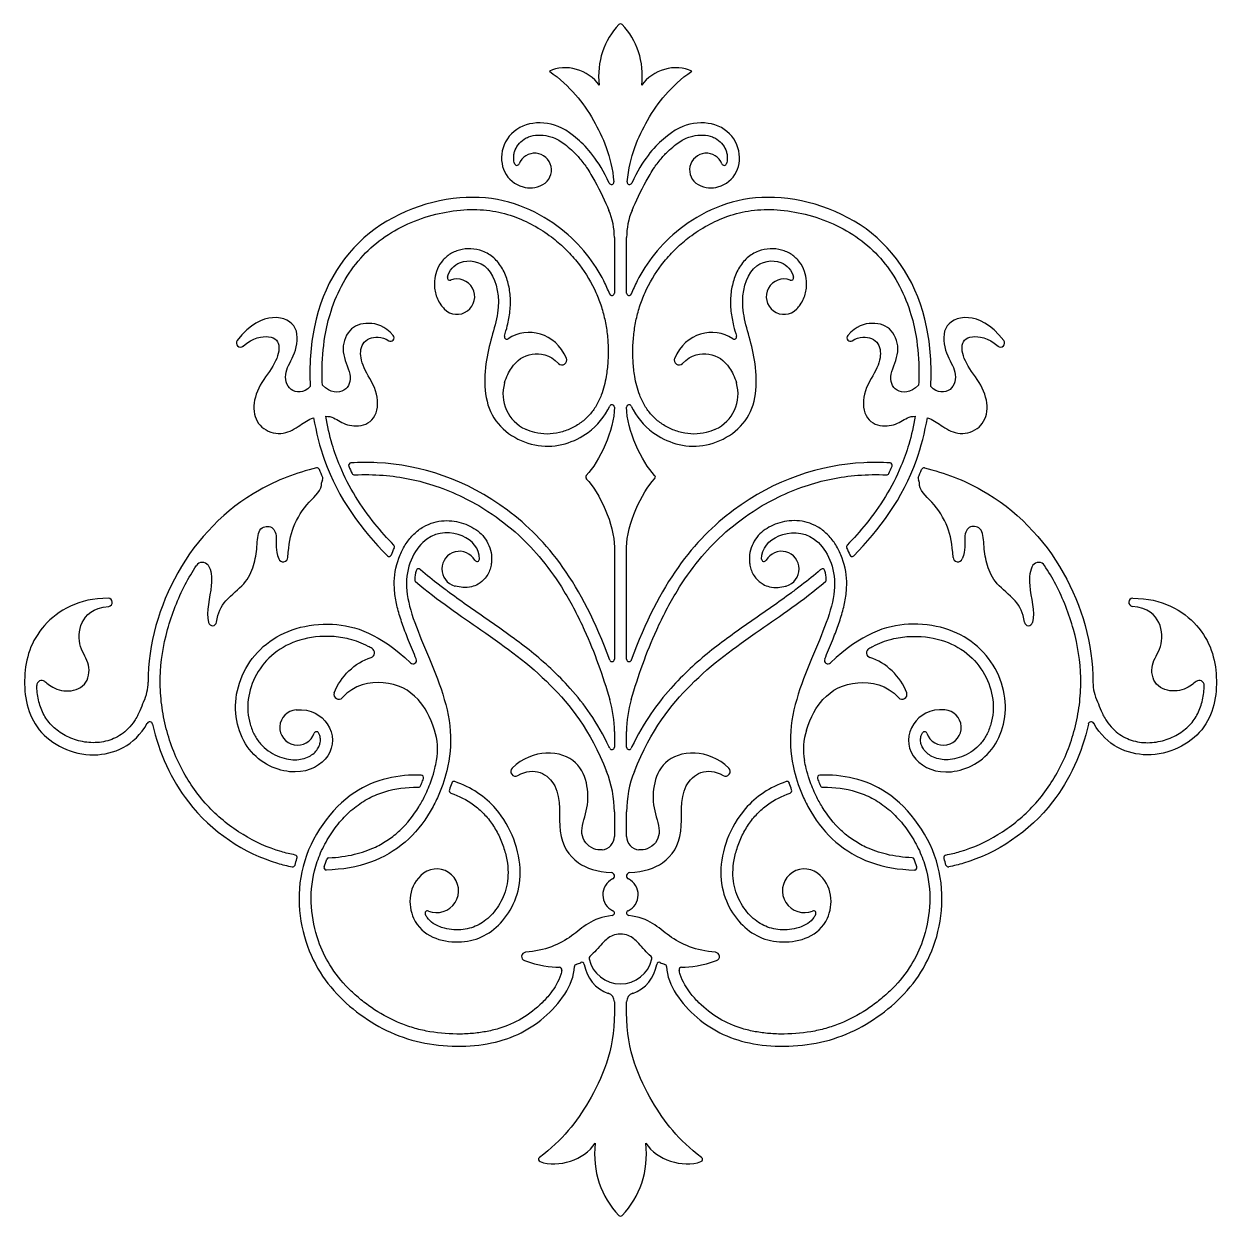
# Model space of a CAD drawing. Extents: x -103 to 101, y -110 to 99.
# Drawn here: x -5 to 14.36, y 56.62 to 75.95 of the extents above; entities that cross this region are included whole.
import ezdxf

# ---------------------------------------------------------------- set-up
doc = ezdxf.new("R2010")
doc.units = 0
doc.header["$MEASUREMENT"] = 0
doc.layers.add('LAYER_03', color=5, linetype='CONTINUOUS')

msp = doc.modelspace()

# ---------------------------------------------------------------- linework, layer by layer
at = {"layer": 'LAYER_03'}
for p, q in [((4.583, 72.486), (4.583, 71.585)), ((4.78, 71.585), (4.78, 72.486)), ((4.583, 67.462), (4.583, 65.647)), ((4.78, 65.647), (4.78, 67.462)), ((4.583, 64.475), (4.583, 64.22)), ((4.78, 64.22), (4.78, 64.475)), ((4.583, 63.171), (4.583, 62.775)), ((4.78, 62.775), (4.78, 63.171)), ((4.583, 60.089), (4.583, 59.913)), ((4.78, 59.913), (4.78, 60.089))]:
    msp.add_line(p, q, dxfattribs=at)
for centre, radius, start, end in [((4.681, 75.912), 0.0395, 43.1708, 136.8292), ((3.289, 73.581), 0.272, 299.6386, 158.1856), ((6.074, 73.581), 0.272, 21.8144, 240.3614), ((3, 73.696), 0.0395, 196.0868, 338.1856), ((6.363, 73.696), 0.0395, 201.8144, 343.9132), ((4.534, 73.386), 0.0395, 205.0979, 5.0994), ((4.829, 73.386), 0.0395, 174.9006, 334.9021), ((3.439, 72.486), 1.143, 0.0006, 22.6569), ((5.923, 72.486), 1.143, 157.3431, 179.9994), ((2.029, 71.527), 0.287, 223.9205, 110.9654), ((1.913, 71.832), 0.0395, 165.2514, 290.9654), ((7.333, 71.527), 0.287, 69.0346, 316.0795), ((7.45, 71.832), 0.0395, 249.0346, 14.7486), ((4.543, 71.585), 0.0395, 201.5507, 360), ((4.82, 71.585), 0.0395, 180, 338.4493), ((0.953, 70.86), 0.0564, 237.7601, 40.3761), ((2.839, 70.875), 0.0395, 164.6486, 304.3731), ((6.524, 70.875), 0.0395, 235.6269, 15.3514), ((8.41, 70.86), 0.0564, 139.6239, 302.2399), ((-1.485, 70.775), 0.0653, 142.7476, 310.4411), ((10.847, 70.775), 0.0653, 229.5589, 37.2524), ((3.732, 70.498), 0.0774, 224.4752, 23.198), ((5.631, 70.498), 0.0774, 156.802, 315.5248), ((3.404, 69.949), 0.629, 163.3141, 245.6852), ((5.959, 69.949), 0.629, 294.3148, 16.6859), ((4.543, 69.735), 0.0395, 359.5951, 154.2445), ((4.82, 69.735), 0.0395, 25.7555, 180.4049), ((-0.239, 68.71), 0.0395, 21.4612, 102.9208), ((0.311, 68.791), 0.0395, 93.8377, 203.5857), ((9.051, 68.791), 0.0395, 336.4143, 86.1623), ((9.602, 68.71), 0.0395, 77.0792, 158.5388), ((-0.104, 68.513), 0.0634, 141.5163, 183.0918), ((-0.184, 68.577), 0.0395, 321.5163, 23.6178), ((0.364, 68.676), 0.0395, 205.776, 273.0731), ((4.156, 68.601), 0.0395, 135.8185, 224.1815), ((5.207, 68.601), 0.0395, 315.8185, 44.1815), ((8.998, 68.676), 0.0395, 266.9269, 334.224), ((9.547, 68.577), 0.0395, 156.3822, 218.4837), ((9.466, 68.513), 0.0634, 356.9082, 38.4837), ((0.977, 67.47), 0.0395, 334.0408, 44.3463), ((2.07, 67.111), 0.287, 29.4952, 254.3667), ((7.293, 67.111), 0.287, 285.6333, 150.5048), ((8.386, 67.47), 0.0395, 135.6537, 205.9592), ((-2.102, 67.105), 0.113, 35.1198, 146.5176), ((-0.791, 67.304), 0.0776, 201.3937, 356.2074), ((0.927, 67.352), 0.0395, 224.8352, 339.5718), ((2.354, 67.272), 0.0395, 209.4952, 359.14), ((7.009, 67.272), 0.0395, 180.86, 330.5048), ((8.436, 67.352), 0.0395, 200.4282, 315.1648), ((10.153, 67.304), 0.0776, 183.7926, 338.6063), ((11.465, 67.105), 0.113, 33.4824, 144.8802), ((1.405, 67.073), 0.0395, 49.6197, 166.1971), ((7.958, 67.073), 0.0395, 13.8029, 130.3803), ((1.383, 66.936), 0.0395, 175.5894, 230.1393), ((7.98, 66.936), 0.0395, 309.8607, 4.4106), ((-3.628, 66.57), 0.0657, 276.5989, 89.2729), ((12.991, 66.57), 0.0657, 90.7271, 263.4011), ((-1.937, 66.257), 0.0657, 193.9378, 353.1567), ((11.3, 66.257), 0.0657, 186.8433, 346.0622), ((0.611, 65.751), 0.0797, 287.389, 60.1282), ((8.752, 65.751), 0.0797, 119.8718, 252.611), ((1.315, 65.629), 0.0577, 226.3295, 22.7793), ((4.543, 65.647), 0.0395, 199.9053, 0), ((4.82, 65.647), 0.0395, 180, 340.0947), ((8.047, 65.629), 0.0577, 157.2207, 313.6705), ((-4.707, 65.225), 0.0796, 52.8949, 181.8271), ((-3.717, 65.275), 0.735, 334.4501, 360), ((13.08, 65.275), 0.735, 180, 205.5499), ((14.07, 65.225), 0.0796, 358.1729, 127.1051), ((0.112, 65.076), 0.0783, 159.7379, 319.0808), ((9.25, 65.076), 0.0783, 220.9192, 20.2621), ((2.754, 64.475), 1.829, 360, 16.4716), ((6.609, 64.475), 1.829, 163.5284, 180), ((-0.558, 64.541), 0.287, 94.7543, 340.6983), ((9.921, 64.541), 0.287, 199.3017, 85.2457), ((-2.955, 64.584), 0.0478, 12.3717, 150.5002), ((-0.25, 64.433), 0.0395, 27.7785, 160.6983), ((0.678, 64.188), 1.035, 349.8136, 17.4758), ((8.685, 64.188), 1.035, 162.5242, 190.1864), ((9.613, 64.433), 0.0395, 19.3017, 152.2215), ((12.317, 64.584), 0.0478, 29.4998, 167.6283), ((4.543, 64.22), 0.0395, 205.5056, 360), ((4.82, 64.22), 0.0395, 180, 334.4944), ((2.977, 63.827), 0.0758, 134.3794, 300.4248), ((6.385, 63.827), 0.0758, 239.5752, 45.6206), ((1.447, 63.726), 0.04, 340.5448, 87.3582), ((2.811, 63.171), 1.771, 0.0032, 21.804), ((6.551, 63.171), 1.771, 158.196, 179.9968), ((7.915, 63.726), 0.04, 92.6418, 199.4552), ((1.402, 63.61), 0.04, 268.5672, 337.0514), ((1.943, 63.514), 0.04, 159.7028, 250.8444), ((1.981, 63.626), 0.04, 70.8795, 162.344), ((7.382, 63.626), 0.04, 17.656, 109.1205), ((7.42, 63.514), 0.04, 289.1556, 20.2972), ((7.96, 63.61), 0.04, 202.9486, 271.4328), ((4.362, 62.775), 0.22, 275.3692, 0), ((5, 62.775), 0.22, 180, 264.6308), ((-0.604, 62.433), 0.0395, 342.4391, 78.9859), ((-0.047, 62.389), 0.0395, 92.0563, 158.1622), ((9.409, 62.389), 0.0395, 21.8378, 87.9437), ((9.966, 62.433), 0.0395, 101.0141, 197.5609), ((-0.637, 62.319), 0.0395, 258.6984, 345.6138), ((-0.09, 62.269), 0.0395, 162.4293, 270.9867), ((1.699, 61.892), 0.355, 247.7432, 126.9464), ((4.528, 62.132), 0.0544, 296.6658, 86.2186), ((4.834, 62.132), 0.0544, 93.7814, 243.3342), ((7.664, 61.892), 0.355, 53.0536, 292.2568), ((9.452, 62.269), 0.0395, 269.0133, 17.5707), ((9.999, 62.319), 0.0395, 194.3862, 281.3016), ((4.681, 61.827), 0.287, 116.6663, 244.8432), ((4.681, 61.827), 0.287, 295.1568, 63.3337), ((1.55, 61.527), 0.0395, 67.7432, 207.0182), ((4.542, 61.531), 0.0403, 275.9412, 64.8432), ((4.82, 61.531), 0.0403, 115.1568, 264.0588), ((7.813, 61.527), 0.0395, 332.9818, 112.2568), ((3.146, 60.825), 0.0692, 94.6082, 250.5552), ((4.21, 60.795), 0.0395, 130.5555, 192.9521), ((4.681, 60.904), 0.523, 192.9521, 270), ((4.681, 60.904), 0.523, 270, 347.0479), ((5.153, 60.795), 0.0395, 347.0479, 49.4445), ((6.217, 60.825), 0.0692, 289.4448, 85.3918), ((3.691, 60.613), 0.0395, 349.9822, 91.1076), ((3.974, 60.661), 0.0395, 108.9458, 177.5684), ((4.054, 60.693), 0.0395, 8.7922, 115.565), ((4.681, 60.79), 0.595, 188.7922, 250.5782), ((4.681, 60.79), 0.595, 289.4218, 351.2078), ((5.309, 60.693), 0.0395, 64.435, 171.2078), ((5.388, 60.661), 0.0395, 2.4316, 71.0542), ((5.671, 60.613), 0.0395, 88.8924, 190.0178), ((4.434, 60.089), 0.149, 0, 70.5782), ((4.929, 60.089), 0.149, 109.4218, 180), ((3.39, 57.537), 0.0395, 127.3283, 250.3795), ((5.973, 57.537), 0.0395, 289.6205, 52.6717), ((4.681, 56.655), 0.0395, 223.4907, 316.5093)]:
    msp.add_arc(centre, radius, start, end, dxfattribs=at)
for points in [[(4.653, 75.939), (4.418, 75.688), (4.291, 75.341), (4.336, 74.958)], [(5.026, 74.958), (5.072, 75.341), (4.945, 75.688), (4.71, 75.939)], [(4.336, 74.958), (4.17, 75.203), (3.783, 75.316), (3.527, 75.186)], [(5.836, 75.186), (5.58, 75.316), (5.193, 75.203), (5.026, 74.958)], [(3.803, 70.528), (3.625, 70.943), (3.171, 71.055), (2.861, 70.843)], [(6.501, 70.843), (6.191, 71.055), (5.737, 70.943), (5.56, 70.528)], [(4.583, 69.735), (4.58, 69.367), (4.339, 68.846), (4.127, 68.629)], [(5.235, 68.629), (5.024, 68.846), (4.783, 69.367), (4.78, 69.735)], [(-0.148, 68.593), (-0.167, 68.636), (-0.185, 68.68), (-0.203, 68.725)], [(0.275, 68.776), (0.292, 68.736), (0.31, 68.697), (0.329, 68.659)], [(9.034, 68.659), (9.052, 68.697), (9.07, 68.736), (9.087, 68.776)], [(9.511, 68.593), (9.53, 68.636), (9.548, 68.68), (9.565, 68.725)], [(4.127, 68.574), (4.34, 68.355), (4.583, 67.83), (4.583, 67.462)], [(4.78, 67.462), (4.78, 67.83), (5.023, 68.355), (5.235, 68.574)], [(0.964, 67.339), (0.978, 67.377), (0.994, 67.416), (1.013, 67.453)], [(8.35, 67.453), (8.368, 67.416), (8.385, 67.377), (8.399, 67.339)], [(1.366, 67.082), (1.355, 67.035), (1.347, 66.988), (1.343, 66.939)], [(8.019, 66.939), (8.016, 66.988), (8.008, 67.035), (7.996, 67.082)], [(1.749, 66.845), (1.747, 66.847), (1.745, 66.848), (1.743, 66.85)], [(1.908, 66.726), (1.906, 66.727), (1.904, 66.728), (1.902, 66.73)], [(0.039, 65.104), (0.137, 65.368), (0.374, 65.593), (0.635, 65.675)], [(9.324, 65.104), (9.226, 65.368), (8.989, 65.593), (8.728, 65.675)], [(1.67, 63.877), (1.68, 63.919), (1.689, 63.962), (1.697, 64.005)], [(7.693, 63.877), (7.682, 63.919), (7.673, 63.962), (7.666, 64.005)], [(1.864, 63.839), (1.828, 63.687), (1.776, 63.54), (1.712, 63.401)], [(7.498, 63.839), (7.535, 63.687), (7.587, 63.54), (7.651, 63.401)], [(1.943, 63.638), (1.931, 63.601), (1.919, 63.564), (1.905, 63.528)], [(7.457, 63.528), (7.444, 63.564), (7.431, 63.601), (7.42, 63.638)], [(-0.127, 62.281), (-0.114, 62.322), (-0.099, 62.363), (-0.083, 62.404)], [(9.49, 62.281), (9.477, 62.322), (9.462, 62.363), (9.446, 62.404)], [(3.123, 60.76), (3.354, 60.678), (3.541, 60.65), (3.691, 60.653)], [(3.961, 60.698), (3.989, 60.707), (4.014, 60.718), (4.037, 60.729)], [(5.326, 60.729), (5.349, 60.718), (5.374, 60.707), (5.401, 60.698)], [(5.672, 60.653), (5.822, 60.65), (6.008, 60.678), (6.24, 60.76)], [(3.376, 57.5), (3.677, 57.392), (4.088, 57.527), (4.272, 57.797)], [(4.272, 57.797), (4.218, 57.34), (4.371, 56.926), (4.653, 56.628)], [(4.71, 56.628), (4.992, 56.926), (5.145, 57.34), (5.091, 57.797)], [(5.091, 57.797), (5.275, 57.527), (5.685, 57.392), (5.986, 57.5)]]:
    msp.add_open_spline(points, degree=3, dxfattribs=at)
for points, knots in [([(3.527, 75.186), (3.879, 74.926), (4.229, 74.489), (4.536, 73.807), (4.573, 73.39)], [-1245.279541, -1245.279541, -1245.279541, -1245.279541, -1244.447461, -1243.733524, -1243.733524, -1243.733524, -1243.733524]), ([(4.79, 73.39), (4.827, 73.807), (5.134, 74.489), (5.484, 74.926), (5.836, 75.186)], [-1249.92608, -1249.92608, -1249.92608, -1249.92608, -1249.212142, -1248.380063, -1248.380063, -1248.380063, -1248.380063]), ([(4.498, 73.37), (4.322, 73.745), (3.934, 74.18), (3.502, 74.382), (3.013, 74.318), (2.721, 73.953), (2.76, 73.518), (3.032, 73.288), (3.305, 73.278), (3.423, 73.345)], [-1243.649747, -1243.649747, -1243.649747, -1243.649747, -1243.252163, -1242.790563, -1242.328963, -1241.867363, -1241.405763, -1240.944163, -1240.630306, -1240.630306, -1240.630306, -1240.630306]), ([(5.94, 73.345), (6.057, 73.278), (6.331, 73.288), (6.603, 73.518), (6.642, 73.953), (6.35, 74.318), (5.86, 74.382), (5.428, 74.18), (5.04, 73.745), (4.865, 73.37)], [-1253.029298, -1253.029298, -1253.029298, -1253.029298, -1252.715441, -1252.253841, -1251.792241, -1251.330641, -1250.869041, -1250.407441, -1250.009856, -1250.009856, -1250.009856, -1250.009856]), ([(2.962, 73.685), (2.961, 73.69), (2.949, 73.733), (2.945, 73.798), (2.965, 73.899), (3.017, 73.995), (3.1, 74.076), (3.212, 74.131), (3.347, 74.155), (3.484, 74.142), (3.596, 74.107), (3.686, 74.062), (3.785, 73.995), (3.895, 73.902), (4.017, 73.778), (4.146, 73.608), (4.322, 73.306), (4.432, 73.076), (4.494, 72.927)], [-1239.769058, -1239.769058, -1239.769058, -1239.769058, -1239.758896, -1239.667339, -1239.620752, -1239.526127, -1239.423175, -1239.360427, -1239.242705, -1239.115171, -1239.049785, -1238.975961, -1238.886703, -1238.777089, -1238.647569, -1238.490295, -1238.2935, -1237.851707, -1237.851707, -1237.851707, -1237.851707]), ([(4.868, 72.927), (4.931, 73.076), (5.04, 73.306), (5.217, 73.608), (5.345, 73.778), (5.467, 73.902), (5.578, 73.995), (5.677, 74.062), (5.767, 74.107), (5.879, 74.142), (6.016, 74.155), (6.15, 74.131), (6.263, 74.076), (6.346, 73.995), (6.397, 73.899), (6.417, 73.798), (6.413, 73.733), (6.402, 73.69), (6.401, 73.685)], [-1255.807896, -1255.807896, -1255.807896, -1255.807896, -1255.366104, -1255.169308, -1255.012035, -1254.882514, -1254.772901, -1254.683643, -1254.609818, -1254.544432, -1254.416899, -1254.299176, -1254.236429, -1254.133477, -1254.038851, -1253.992264, -1253.900707, -1253.890545, -1253.890545, -1253.890545, -1253.890545]), ([(4.506, 71.57), (4.478, 71.641), (4.315, 72.005), (3.825, 72.662), (2.491, 73.335), (0.548, 72.811), (-0.298, 71.472), (-0.369, 70.405), (-0.352, 70.072)], [-1236.740365, -1236.740365, -1236.740365, -1236.740365, -1236.506678, -1235.54228, -1234.577882, -1233.613484, -1232.649086, -1232.217257, -1232.217257, -1232.217257, -1232.217257]), ([(9.715, 70.072), (9.732, 70.405), (9.661, 71.472), (8.815, 72.811), (6.871, 73.335), (5.538, 72.662), (5.048, 72.005), (4.884, 71.641), (4.856, 71.57)], [-1261.442346, -1261.442346, -1261.442346, -1261.442346, -1261.010517, -1260.046119, -1259.081721, -1258.117323, -1257.152925, -1256.919239, -1256.919239, -1256.919239, -1256.919239]), ([(-0.155, 70.09), (-0.159, 70.161), (-0.165, 70.425), (-0.134, 70.831), (-0.019, 71.321), (0.168, 71.757), (0.451, 72.158), (0.808, 72.482), (1.226, 72.719), (1.676, 72.875), (2.127, 72.948), (2.553, 72.938), (2.935, 72.845), (3.27, 72.695), (3.548, 72.513), (3.782, 72.314), (4.033, 72.042), (4.224, 71.738), (4.355, 71.424), (4.423, 71.192), (4.465, 70.955), (4.484, 70.713), (4.48, 70.471), (4.451, 70.208), (4.391, 69.966), (4.293, 69.757), (4.183, 69.605), (4.044, 69.48), (3.879, 69.382), (3.691, 69.316), (3.49, 69.291), (3.304, 69.315), (3.191, 69.354), (3.145, 69.375)], [-1219.803212, -1219.803212, -1219.803212, -1219.803212, -1219.640121, -1219.201323, -1218.880311, -1218.494554, -1218.127071, -1217.767912, -1217.403131, -1217.037677, -1216.686294, -1216.365746, -1216.071745, -1215.794165, -1215.532614, -1215.317871, -1215.095604, -1214.690953, -1214.503685, -1214.32216, -1214.140866, -1213.955608, -1213.769789, -1213.591112, -1213.351804, -1213.204815, -1213.066206, -1212.927682, -1212.781258, -1212.629475, -1212.476793, -1212.322136, -1212.205694, -1212.205694, -1212.205694, -1212.205694]), ([(6.218, 69.375), (6.171, 69.354), (6.059, 69.315), (5.873, 69.291), (5.672, 69.316), (5.484, 69.382), (5.318, 69.48), (5.18, 69.605), (5.07, 69.757), (4.971, 69.966), (4.911, 70.208), (4.882, 70.471), (4.879, 70.713), (4.898, 70.955), (4.94, 71.192), (5.007, 71.424), (5.139, 71.738), (5.329, 72.042), (5.581, 72.314), (5.815, 72.513), (6.093, 72.695), (6.427, 72.845), (6.81, 72.938), (7.236, 72.948), (7.687, 72.875), (8.137, 72.719), (8.555, 72.482), (8.912, 72.158), (9.195, 71.757), (9.381, 71.321), (9.497, 70.831), (9.527, 70.425), (9.522, 70.161), (9.518, 70.09)], [-1281.453909, -1281.453909, -1281.453909, -1281.453909, -1281.337468, -1281.182811, -1281.030129, -1280.878346, -1280.731922, -1280.593398, -1280.454788, -1280.307799, -1280.068492, -1279.889815, -1279.703996, -1279.518737, -1279.337444, -1279.155918, -1278.968651, -1278.564, -1278.341732, -1278.126989, -1277.865439, -1277.587858, -1277.293858, -1276.97331, -1276.621926, -1276.256472, -1275.891691, -1275.532532, -1275.16505, -1274.779293, -1274.458281, -1274.019482, -1273.856391, -1273.856391, -1273.856391, -1273.856391]), ([(2.801, 70.886), (2.816, 70.942), (2.853, 71.076), (2.896, 71.292), (2.901, 71.534), (2.861, 71.769), (2.79, 71.949), (2.705, 72.075), (2.605, 72.182), (2.453, 72.273), (2.256, 72.313), (2.097, 72.296), (1.981, 72.255), (1.877, 72.197), (1.77, 72.095), (1.691, 71.943), (1.663, 71.804), (1.66, 71.652), (1.692, 71.519), (1.759, 71.401), (1.802, 71.35), (1.823, 71.328)], [-1209.197024, -1209.197024, -1209.197024, -1209.197024, -1209.063544, -1208.881293, -1208.695, -1208.514865, -1208.341263, -1208.25579, -1208.170217, -1208.008534, -1207.859229, -1207.718223, -1207.648918, -1207.580621, -1207.446837, -1207.316662, -1207.19472, -1207.125949, -1206.972113, -1206.887376, -1206.819353, -1206.819353, -1206.819353, -1206.819353]), ([(7.54, 71.328), (7.561, 71.35), (7.604, 71.401), (7.671, 71.519), (7.702, 71.652), (7.7, 71.804), (7.672, 71.943), (7.593, 72.095), (7.485, 72.197), (7.381, 72.255), (7.265, 72.296), (7.107, 72.313), (6.91, 72.273), (6.758, 72.182), (6.657, 72.075), (6.573, 71.949), (6.502, 71.769), (6.461, 71.534), (6.466, 71.292), (6.51, 71.076), (6.546, 70.942), (6.562, 70.886)], [-1286.840251, -1286.840251, -1286.840251, -1286.840251, -1286.772227, -1286.687491, -1286.533655, -1286.464883, -1286.342942, -1286.212767, -1286.078983, -1286.010685, -1285.941381, -1285.800375, -1285.65107, -1285.489387, -1285.403813, -1285.31834, -1285.144739, -1284.964604, -1284.778311, -1284.59606, -1284.46258, -1284.46258, -1284.46258, -1284.46258]), ([(1.874, 71.842), (1.904, 71.953), (2.061, 72.145), (2.58, 72.095), (2.783, 71.356), (2.468, 70.609), (2.444, 69.524), (3.348, 68.972), (4.148, 69.234), (4.425, 69.581), (4.507, 69.752)], [-1205.814269, -1205.814269, -1205.814269, -1205.814269, -1205.013324, -1204.048926, -1203.084528, -1202.12013, -1201.155732, -1200.191334, -1199.226936, -1198.547293, -1198.547293, -1198.547293, -1198.547293]), ([(4.855, 69.752), (4.938, 69.581), (5.215, 69.234), (6.015, 68.972), (6.919, 69.524), (6.895, 70.609), (6.58, 71.356), (6.783, 72.095), (7.302, 72.145), (7.459, 71.953), (7.488, 71.842)], [-1295.112311, -1295.112311, -1295.112311, -1295.112311, -1294.432668, -1293.46827, -1292.503872, -1291.539474, -1290.575075, -1289.610677, -1288.646279, -1287.845335, -1287.845335, -1287.845335, -1287.845335]), ([(-0.352, 70.072), (-0.455, 69.956), (-0.717, 69.969), (-0.79, 70.315), (-0.586, 70.579), (-0.516, 71.053), (-0.899, 71.266), (-1.327, 71.091), (-1.537, 70.815)], [-1232.217257, -1232.217257, -1232.217257, -1232.217257, -1231.852869, -1231.488481, -1231.124093, -1230.759705, -1230.395317, -1230.070157, -1230.070157, -1230.070157, -1230.070157]), ([(0.996, 70.897), (0.86, 71.056), (0.557, 71.132), (0.259, 71.018), (0.126, 70.63), (0.339, 70.262), (0.248, 69.959), (-0.026, 69.958), (-0.155, 70.09)], [-1221.77493, -1221.77493, -1221.77493, -1221.77493, -1221.483251, -1221.147243, -1220.811235, -1220.475228, -1220.13922, -1219.803212, -1219.803212, -1219.803212, -1219.803212]), ([(9.518, 70.09), (9.388, 69.958), (9.114, 69.959), (9.023, 70.262), (9.237, 70.63), (9.103, 71.018), (8.805, 71.132), (8.503, 71.056), (8.367, 70.897)], [-1273.856391, -1273.856391, -1273.856391, -1273.856391, -1273.520384, -1273.184376, -1272.848368, -1272.51236, -1272.176353, -1271.884673, -1271.884673, -1271.884673, -1271.884673]), ([(10.899, 70.815), (10.689, 71.091), (10.261, 71.266), (9.879, 71.053), (9.948, 70.579), (10.152, 70.315), (10.08, 69.969), (9.818, 69.956), (9.715, 70.072)], [-1263.589446, -1263.589446, -1263.589446, -1263.589446, -1263.264286, -1262.899898, -1262.53551, -1262.171122, -1261.806734, -1261.442346, -1261.442346, -1261.442346, -1261.442346]), ([(-1.442, 70.725), (-1.28, 70.863), (-0.95, 70.919), (-0.817, 70.73), (-0.927, 70.408), (-1.224, 70.049), (-1.302, 69.65), (-1.137, 69.35), (-0.772, 69.272), (-0.507, 69.446), (-0.386, 69.534), (-0.297, 69.564)], [-1229.924877, -1229.924877, -1229.924877, -1229.924877, -1229.67904, -1229.387716, -1229.096392, -1228.805067, -1228.513743, -1228.222419, -1227.931095, -1227.639771, -1227.348447, -1227.348447, -1227.348447, -1227.348447]), ([(-0.1, 69.587), (0.001, 69.591), (0.116, 69.494), (0.382, 69.397), (0.724, 69.503), (0.778, 69.96), (0.509, 70.346), (0.434, 70.651), (0.551, 70.872), (0.804, 70.887), (0.923, 70.812)], [-1224.132199, -1224.132199, -1224.132199, -1224.132199, -1223.847103, -1223.562006, -1223.27691, -1222.991814, -1222.706717, -1222.421621, -1222.136525, -1221.896587, -1221.896587, -1221.896587, -1221.896587]), ([(8.44, 70.812), (8.559, 70.887), (8.812, 70.872), (8.929, 70.651), (8.854, 70.346), (8.585, 69.96), (8.638, 69.503), (8.981, 69.397), (9.247, 69.494), (9.362, 69.591), (9.463, 69.587)], [-1271.763016, -1271.763016, -1271.763016, -1271.763016, -1271.523079, -1271.237982, -1270.952886, -1270.66779, -1270.382694, -1270.097597, -1269.812501, -1269.527405, -1269.527405, -1269.527405, -1269.527405]), ([(9.659, 69.564), (9.749, 69.534), (9.87, 69.446), (10.134, 69.272), (10.499, 69.35), (10.664, 69.65), (10.587, 70.049), (10.29, 70.408), (10.18, 70.73), (10.312, 70.919), (10.643, 70.863), (10.805, 70.725)], [-1266.311157, -1266.311157, -1266.311157, -1266.311157, -1266.019833, -1265.728509, -1265.437184, -1265.14586, -1264.854536, -1264.563212, -1264.271888, -1263.980564, -1263.734727, -1263.734727, -1263.734727, -1263.734727]), ([(2.801, 70.129), (2.831, 70.229), (2.949, 70.464), (3.197, 70.636), (3.531, 70.592), (3.677, 70.444)], [-1211.518742, -1211.518742, -1211.518742, -1211.518742, -1211.304258, -1210.864334, -1210.484336, -1210.484336, -1210.484336, -1210.484336]), ([(5.686, 70.444), (5.831, 70.592), (6.166, 70.636), (6.414, 70.464), (6.532, 70.229), (6.562, 70.129)], [-1283.175267, -1283.175267, -1283.175267, -1283.175267, -1282.79527, -1282.355346, -1282.140861, -1282.140861, -1282.140861, -1282.140861]), ([(-0.297, 69.564), (-0.257, 69.326), (-0.027, 68.433), (0.477, 67.748), (0.899, 67.325)], [-1227.348447, -1227.348447, -1227.348447, -1227.348447, -1227.036351, -1226.149095, -1226.149095, -1226.149095, -1226.149095]), ([(1.005, 67.498), (0.897, 67.608), (0.673, 67.857), (0.371, 68.281), (0.145, 68.718), (-0.011, 69.158), (-0.074, 69.433), (-0.1, 69.587)], [-1225.957756, -1225.957756, -1225.957756, -1225.957756, -1225.605921, -1225.194994, -1224.774067, -1224.48839, -1224.132199, -1224.132199, -1224.132199, -1224.132199]), ([(9.463, 69.587), (9.437, 69.433), (9.373, 69.158), (9.218, 68.718), (8.992, 68.281), (8.689, 67.857), (8.465, 67.608), (8.357, 67.498)], [-1269.527405, -1269.527405, -1269.527405, -1269.527405, -1269.171214, -1268.885536, -1268.46461, -1268.053683, -1267.701847, -1267.701847, -1267.701847, -1267.701847]), ([(8.464, 67.325), (8.885, 67.748), (9.39, 68.433), (9.619, 69.326), (9.659, 69.564)], [-1267.510508, -1267.510508, -1267.510508, -1267.510508, -1266.623252, -1266.311157, -1266.311157, -1266.311157, -1266.311157]), ([(-0.248, 68.749), (-0.579, 68.673), (-1.499, 68.313), (-2.605, 67.181), (-2.982, 65.895), (-2.982, 65.275)], [243.777047, 243.777047, 243.777047, 243.777047, 244.414244, 245.653878, 246.813137, 246.813137, 246.813137, 246.813137]), ([(4.506, 65.633), (4.056, 66.877), (2.881, 68.341), (1.283, 68.848), (0.449, 68.84), (0.309, 68.831)], [-1195.078171, -1195.078171, -1195.078171, -1195.078171, -1193.906075, -1192.666442, -1192.411131, -1192.411131, -1192.411131, -1192.411131]), ([(9.054, 68.831), (8.914, 68.84), (8.08, 68.848), (6.482, 68.341), (5.307, 66.877), (4.857, 65.633)], [-1301.248473, -1301.248473, -1301.248473, -1301.248473, -1300.993162, -1299.753528, -1298.581432, -1298.581432, -1298.581432, -1298.581432]), ([(9.611, 68.749), (9.942, 68.673), (10.862, 68.313), (11.968, 67.181), (12.345, 65.895), (12.345, 65.275)], [243.777047, 243.777047, 243.777047, 243.777047, 244.414244, 245.653878, 246.813137, 246.813137, 246.813137, 246.813137]), ([(0.367, 68.636), (0.521, 68.645), (0.969, 68.639), (1.72, 68.484), (2.459, 68.123), (3.02, 67.688), (3.432, 67.25), (3.792, 66.734), (4.181, 65.983), (4.394, 65.378), (4.508, 64.993)], [-1192.220717, -1192.220717, -1192.220717, -1192.220717, -1191.867841, -1191.20311, -1190.487315, -1190.007836, -1189.590229, -1189.120432, -1188.579138, -1187.664257, -1187.664257, -1187.664257, -1187.664257]), ([(4.855, 64.993), (4.969, 65.378), (5.181, 65.983), (5.571, 66.734), (5.931, 67.25), (6.343, 67.688), (6.904, 68.123), (7.643, 68.484), (8.394, 68.639), (8.841, 68.645), (8.996, 68.636)], [-1305.995347, -1305.995347, -1305.995347, -1305.995347, -1305.080466, -1304.539171, -1304.069375, -1303.651768, -1303.172289, -1302.456493, -1301.791763, -1301.438887, -1301.438887, -1301.438887, -1301.438887]), ([(-0.713, 67.299), (-0.699, 67.513), (-0.643, 67.817), (-0.398, 68.196), (-0.16, 68.39), (-0.167, 68.51)], [242.9109817, 242.9109817, 242.9109817, 242.9109817, 243.1285441, 243.3742373, 243.5894215, 243.5894215, 243.5894215, 243.5894215]), ([(10.076, 67.299), (10.062, 67.513), (10.006, 67.817), (9.76, 68.196), (9.523, 68.39), (9.53, 68.51)], [242.9109817, 242.9109817, 242.9109817, 242.9109817, 243.1285441, 243.3742374, 243.5894215, 243.5894215, 243.5894215, 243.5894215]), ([(-1.872, 66.249), (-1.854, 66.401), (-1.728, 66.628), (-1.394, 66.863), (-1.257, 67.166), (-1.209, 67.471), (-1.205, 67.783), (-0.974, 67.831), (-0.879, 67.661), (-0.918, 67.417), (-0.863, 67.276)], [240.686095, 240.686095, 240.686095, 240.686095, 240.914788, 241.182849, 241.45091, 241.71897, 241.987031, 242.255092, 242.523152, 242.751738, 242.751738, 242.751738, 242.751738]), ([(1.368, 65.651), (1.327, 65.75), (1.251, 65.93), (1.15, 66.191), (1.073, 66.43), (1.021, 66.667), (1, 66.976), (1.062, 67.271), (1.197, 67.524), (1.324, 67.681), (1.477, 67.799), (1.646, 67.871), (1.818, 67.899), (1.983, 67.891), (2.135, 67.854), (2.274, 67.793), (2.397, 67.708), (2.534, 67.557), (2.596, 67.377), (2.59, 67.215), (2.574, 67.127), (2.541, 67.041), (2.48, 66.944), (2.385, 66.863), (2.257, 66.815), (2.13, 66.806), (2.04, 66.822), (1.996, 66.834), (1.993, 66.835)], [309.607965, 309.607965, 309.607965, 309.607965, 309.8538, 310.053589, 310.243643, 310.426517, 310.60599, 310.945356, 311.103561, 311.25532, 311.402331, 311.540697, 311.671597, 311.796069, 311.914866, 312.028494, 312.140642, 312.253929, 312.488509, 312.557848, 312.622558, 312.691576, 312.766097, 312.883087, 312.969729, 313.075747, 313.169276, 313.177772, 313.177772, 313.177772, 313.177772]), ([(7.994, 65.651), (8.036, 65.75), (8.112, 65.93), (8.213, 66.191), (8.29, 66.43), (8.342, 66.667), (8.363, 66.976), (8.3, 67.271), (8.166, 67.524), (8.039, 67.681), (7.886, 67.799), (7.716, 67.871), (7.545, 67.899), (7.38, 67.891), (7.227, 67.854), (7.088, 67.793), (6.966, 67.708), (6.829, 67.557), (6.767, 67.377), (6.773, 67.215), (6.789, 67.127), (6.821, 67.041), (6.883, 66.944), (6.978, 66.863), (7.106, 66.815), (7.233, 66.806), (7.323, 66.822), (7.366, 66.834), (7.37, 66.835)], [309.607965, 309.607965, 309.607965, 309.607965, 309.8538, 310.053589, 310.243643, 310.426517, 310.60599, 310.945356, 311.103561, 311.25532, 311.402331, 311.540697, 311.671597, 311.796069, 311.914866, 312.028494, 312.140642, 312.253929, 312.488509, 312.557848, 312.622558, 312.691576, 312.766097, 312.883087, 312.969729, 313.075747, 313.169276, 313.177772, 313.177772, 313.177772, 313.177772]), ([(11.235, 66.249), (11.216, 66.401), (11.091, 66.628), (10.757, 66.863), (10.619, 67.166), (10.572, 67.471), (10.567, 67.783), (10.336, 67.831), (10.241, 67.661), (10.281, 67.417), (10.225, 67.276)], [240.686095, 240.686095, 240.686095, 240.686095, 240.914788, 241.182849, 241.45091, 241.71897, 241.987031, 242.255092, 242.523152, 242.751738, 242.751738, 242.751738, 242.751738]), ([(2.394, 67.271), (2.392, 67.447), (2.169, 67.707), (1.5, 67.736), (1.067, 66.916), (1.487, 65.86), (1.982, 64.727), (1.914, 64.047), (1.864, 63.839)], [314.111084, 314.111084, 314.111084, 314.111084, 315.355238, 316.599392, 317.843546, 319.0877, 320.331853, 320.914725, 320.914725, 320.914725, 320.914725]), ([(6.969, 67.271), (6.971, 67.447), (7.194, 67.707), (7.863, 67.736), (8.296, 66.916), (7.876, 65.86), (7.381, 64.727), (7.448, 64.047), (7.498, 63.839)], [314.111084, 314.111084, 314.111084, 314.111084, 315.355238, 316.599392, 317.843546, 319.0877, 320.331853, 320.914725, 320.914725, 320.914725, 320.914725]), ([(-2.009, 67.17), (-1.958, 67.098), (-1.924, 66.813), (-2.046, 66.421), (-2.001, 66.241)], [239.8667938, 239.8667938, 239.8667938, 239.8667938, 240.1508291, 240.5473909, 240.5473909, 240.5473909, 240.5473909]), ([(11.372, 67.17), (11.321, 67.098), (11.286, 66.813), (11.409, 66.421), (11.364, 66.241)], [239.8667938, 239.8667938, 239.8667938, 239.8667938, 240.150829, 240.5473909, 240.5473909, 240.5473909, 240.5473909]), ([(-0.596, 62.472), (-0.674, 62.487), (-0.969, 62.559), (-1.466, 62.784), (-2.025, 63.231), (-2.458, 63.841), (-2.684, 64.441), (-2.776, 64.954), (-2.798, 65.481), (-2.695, 66.135), (-2.456, 66.739), (-2.262, 67.068), (-2.197, 67.167)], [258.024085, 258.024085, 258.024085, 258.024085, 258.203488, 258.716871, 259.256793, 259.819515, 260.407087, 260.705733, 261.004274, 261.606191, 262.204569, 262.475669, 262.475669, 262.475669, 262.475669]), ([(1.743, 66.85), (1.64, 66.929), (1.536, 67.013), (1.433, 67.1), (1.43, 67.103)], [-1368.5148147, -1368.5148147, -1368.5148147, -1368.5148147, -1368.2187288, -1368.2089299, -1368.2089299, -1368.2089299, -1368.2089299]), ([(7.932, 67.103), (7.929, 67.1), (7.827, 67.013), (7.722, 66.929), (7.619, 66.85)], [-1309.9202374, -1309.9202374, -1309.9202374, -1309.9202374, -1309.9104385, -1309.6143526, -1309.6143526, -1309.6143526, -1309.6143526]), ([(9.959, 62.472), (10.036, 62.487), (10.332, 62.559), (10.828, 62.784), (11.388, 63.231), (11.821, 63.841), (12.047, 64.441), (12.139, 64.954), (12.161, 65.481), (12.058, 66.135), (11.819, 66.739), (11.625, 67.068), (11.559, 67.167)], [235.247711, 235.247711, 235.247711, 235.247711, 235.427115, 235.940498, 236.480419, 237.043141, 237.630713, 237.929359, 238.2279, 238.829817, 239.428195, 239.699295, 239.699295, 239.699295, 239.699295]), ([(1.357, 66.906), (1.721, 66.602), (2.585, 66.009), (3.482, 65.376), (4.183, 64.51), (4.456, 63.829)], [-1368.009291, -1368.009291, -1368.009291, -1368.009291, -1367.280344, -1366.315946, -1365.48464, -1365.48464, -1365.48464, -1365.48464]), ([(1.902, 66.73), (1.879, 66.747), (1.828, 66.785), (1.777, 66.824), (1.749, 66.845)], [-1368.6657831, -1368.6657831, -1368.6657831, -1368.6657831, -1368.6022553, -1368.5202913, -1368.5202913, -1368.5202913, -1368.5202913]), ([(4.907, 63.829), (5.179, 64.51), (5.881, 65.376), (6.778, 66.009), (7.642, 66.602), (8.005, 66.906)], [-1312.644527, -1312.644527, -1312.644527, -1312.644527, -1311.813221, -1310.848823, -1310.119876, -1310.119876, -1310.119876, -1310.119876]), ([(7.619, 66.85), (7.589, 66.826), (7.534, 66.785), (7.479, 66.744), (7.455, 66.726)], [-1309.6143526, -1309.6143526, -1309.6143526, -1309.6143526, -1309.526912, -1309.4579207, -1309.4579207, -1309.4579207, -1309.4579207]), ([(-3.628, 66.636), (-4.105, 66.642), (-4.811, 66.211), (-5.052, 65.371), (-4.888, 64.431), (-3.91, 63.941), (-3.202, 64.244), (-2.996, 64.608)], [251.215443, 251.215443, 251.215443, 251.215443, 252.031229, 252.903028, 253.774827, 254.646626, 255.434534, 255.434534, 255.434534, 255.434534]), ([(4.507, 64.203), (4.503, 64.212), (4.41, 64.407), (4.217, 64.746), (3.888, 65.163), (3.562, 65.491), (3.242, 65.769), (2.912, 66.018), (2.571, 66.256), (2.233, 66.49), (2.012, 66.648), (1.908, 66.726)], [-1371.460515, -1371.460515, -1371.460515, -1371.460515, -1371.437834, -1370.969676, -1370.573629, -1370.231048, -1369.916357, -1369.60851, -1369.289896, -1368.968263, -1368.671247, -1368.671247, -1368.671247, -1368.671247]), ([(7.455, 66.726), (7.35, 66.648), (7.13, 66.49), (6.791, 66.256), (6.45, 66.018), (6.12, 65.769), (5.8, 65.491), (5.475, 65.163), (5.146, 64.746), (4.953, 64.407), (4.859, 64.212), (4.855, 64.203)], [-1309.457921, -1309.457921, -1309.457921, -1309.457921, -1309.160904, -1308.839271, -1308.520657, -1308.21281, -1307.898119, -1307.555539, -1307.159491, -1306.691333, -1306.668652, -1306.668652, -1306.668652, -1306.668652]), ([(12.99, 66.636), (13.468, 66.642), (14.174, 66.211), (14.414, 65.371), (14.25, 64.431), (13.272, 63.941), (12.565, 64.244), (12.359, 64.608)], [228.439069, 228.439069, 228.439069, 228.439069, 229.254855, 230.126654, 230.998453, 231.870252, 232.65816, 232.65816, 232.65816, 232.65816]), ([(-4.659, 65.288), (-4.635, 65.269), (-4.549, 65.196), (-4.325, 65.094), (-3.967, 65.195), (-3.903, 65.575), (-4.109, 65.821), (-4.115, 66.242), (-3.883, 66.474), (-3.621, 66.505)], [249.166819, 249.166819, 249.166819, 249.166819, 249.287202, 249.588556, 249.889909, 250.191262, 250.492616, 250.793969, 251.065137, 251.065137, 251.065137, 251.065137]), ([(14.022, 65.288), (13.997, 65.269), (13.911, 65.196), (13.688, 65.094), (13.329, 65.195), (13.265, 65.575), (13.472, 65.821), (13.478, 66.242), (13.246, 66.474), (12.984, 66.505)], [226.390445, 226.390445, 226.390445, 226.390445, 226.510829, 226.812182, 227.113535, 227.414888, 227.716242, 228.017595, 228.288763, 228.288763, 228.288763, 228.288763]), ([(-0.582, 64.827), (-0.337, 64.847), (0.052, 64.58), (0.022, 64.04), (-0.549, 63.71), (-1.398, 64.034), (-1.691, 65.018), (-1.163, 65.998), (-0.073, 66.34), (0.775, 66.065), (1.275, 65.587)], [303.191208, 303.191208, 303.191208, 303.191208, 303.819195, 304.64292, 305.466645, 306.29037, 307.114095, 307.93782, 308.761545, 309.488328, 309.488328, 309.488328, 309.488328]), ([(9.945, 64.827), (9.699, 64.847), (9.31, 64.58), (9.34, 64.04), (9.912, 63.71), (10.761, 64.034), (11.053, 65.018), (10.525, 65.998), (9.436, 66.34), (8.588, 66.065), (8.087, 65.587)], [333.055819, 333.055819, 333.055819, 333.055819, 333.683806, 334.507531, 335.331256, 336.154981, 336.978706, 337.802431, 338.626156, 339.352939, 339.352939, 339.352939, 339.352939]), ([(0.651, 65.82), (0.629, 65.833), (0.512, 65.897), (0.298, 65.983), (-0.08, 66.035), (-0.512, 65.991), (-0.951, 65.77), (-1.245, 65.417), (-1.385, 65.006), (-1.358, 64.659), (-1.263, 64.42), (-1.133, 64.225), (-0.946, 64.094), (-0.744, 64.028), (-0.566, 64.007), (-0.407, 64.04), (-0.29, 64.12), (-0.231, 64.187), (-0.195, 64.26), (-0.183, 64.336), (-0.193, 64.401), (-0.208, 64.438), (-0.215, 64.451)], [298.646107, 298.646107, 298.646107, 298.646107, 298.702348, 298.950782, 299.168048, 299.567772, 299.926915, 300.267286, 300.593322, 300.899732, 301.043478, 301.177172, 301.43009, 301.55056, 301.659265, 301.836336, 301.91108, 301.978439, 302.038974, 302.095209, 302.152071, 302.186537, 302.186537, 302.186537, 302.186537]), ([(8.712, 65.82), (8.733, 65.833), (8.85, 65.897), (9.065, 65.983), (9.443, 66.035), (9.874, 65.991), (10.314, 65.77), (10.608, 65.417), (10.747, 65.006), (10.721, 64.659), (10.626, 64.42), (10.496, 64.225), (10.309, 64.094), (10.107, 64.028), (9.929, 64.007), (9.77, 64.04), (9.653, 64.12), (9.594, 64.187), (9.557, 64.26), (9.545, 64.336), (9.555, 64.401), (9.571, 64.438), (9.578, 64.451)], [328.510718, 328.510718, 328.510718, 328.510718, 328.566958, 328.815393, 329.032659, 329.432382, 329.791526, 330.131897, 330.457933, 330.764343, 330.908089, 331.041783, 331.294701, 331.415171, 331.523876, 331.700947, 331.77569, 331.84305, 331.903585, 331.95982, 332.016682, 332.051148, 332.051148, 332.051148, 332.051148]), ([(1.666, 64.499), (1.597, 64.716), (1.389, 65.079), (0.912, 65.333), (0.353, 65.235), (0.171, 65.025)], [296.083456, 296.083456, 296.083456, 296.083456, 296.533174, 297.131241, 297.662101, 297.662101, 297.662101, 297.662101]), ([(7.697, 64.499), (7.765, 64.716), (7.974, 65.079), (8.451, 65.333), (9.009, 65.235), (9.191, 65.025)], [325.948067, 325.948067, 325.948067, 325.948067, 326.397785, 326.995852, 327.526712, 327.526712, 327.526712, 327.526712]), ([(-3.054, 64.958), (-3.077, 64.91), (-3.116, 64.801), (-3.194, 64.651), (-3.298, 64.521), (-3.413, 64.425), (-3.578, 64.334), (-3.805, 64.282), (-4.078, 64.305), (-4.327, 64.399), (-4.501, 64.523), (-4.609, 64.643), (-4.693, 64.773), (-4.762, 64.959), (-4.783, 65.124), (-4.787, 65.214), (-4.787, 65.222)], [247.061961, 247.061961, 247.061961, 247.061961, 247.184875, 247.32475, 247.447578, 247.559661, 247.666266, 247.874682, 248.081318, 248.283951, 248.475894, 248.564864, 248.65123, 248.826753, 249.01213, 249.030725, 249.030725, 249.030725, 249.030725]), ([(12.417, 64.958), (12.44, 64.91), (12.478, 64.801), (12.557, 64.651), (12.66, 64.521), (12.776, 64.425), (12.941, 64.334), (13.167, 64.282), (13.44, 64.305), (13.689, 64.399), (13.864, 64.523), (13.972, 64.643), (14.056, 64.773), (14.124, 64.959), (14.146, 65.124), (14.149, 65.214), (14.15, 65.222)], [224.285587, 224.285587, 224.285587, 224.285587, 224.408501, 224.548376, 224.671204, 224.783287, 224.889892, 225.098309, 225.304944, 225.507577, 225.69952, 225.78849, 225.874857, 226.050379, 226.235756, 226.254351, 226.254351, 226.254351, 226.254351]), ([(-2.908, 64.594), (-2.806, 64.13), (-2.323, 63.082), (-1.341, 62.449), (-0.724, 62.296), (-0.644, 62.28)], [255.521992, 255.521992, 255.521992, 255.521992, 256.414061, 257.653695, 257.839177, 257.839177, 257.839177, 257.839177]), ([(12.271, 64.594), (12.169, 64.13), (11.686, 63.082), (10.704, 62.449), (10.087, 62.296), (10.007, 62.28)], [232.745618, 232.745618, 232.745618, 232.745618, 233.637687, 234.877321, 235.062803, 235.062803, 235.062803, 235.062803]), ([(4.383, 62.556), (4.336, 62.551), (4.173, 62.575), (3.991, 62.81), (4.151, 63.18), (4.166, 63.595), (4.01, 64), (3.532, 64.196), (3.091, 64.045), (2.924, 63.881)], [-1364.424862, -1364.424862, -1364.424862, -1364.424862, -1364.275941, -1363.905509, -1363.535077, -1363.164645, -1362.794213, -1362.423781, -1362.103923, -1362.103923, -1362.103923, -1362.103923]), ([(6.438, 63.881), (6.271, 64.045), (5.83, 64.196), (5.353, 64), (5.197, 63.595), (5.212, 63.18), (5.372, 62.81), (5.19, 62.575), (5.027, 62.551), (4.98, 62.556)], [-1316.025245, -1316.025245, -1316.025245, -1316.025245, -1315.705386, -1315.334954, -1314.964522, -1314.59409, -1314.223658, -1313.853226, -1313.704305, -1313.704305, -1313.704305, -1313.704305]), ([(3.016, 63.762), (3.28, 63.917), (3.774, 63.637), (3.622, 62.796), (3.931, 62.319), (4.299, 62.201), (4.532, 62.186)], [-1361.93696, -1361.93696, -1361.93696, -1361.93696, -1361.40963, -1360.818294, -1360.226958, -1359.735029, -1359.735029, -1359.735029, -1359.735029]), ([(4.831, 62.186), (5.064, 62.201), (5.431, 62.319), (5.74, 62.796), (5.589, 63.637), (6.083, 63.917), (6.347, 63.762)], [-1318.394138, -1318.394138, -1318.394138, -1318.394138, -1317.90221, -1317.310873, -1316.719537, -1316.192208, -1316.192208, -1316.192208, -1316.192208]), ([(1.449, 63.766), (1.089, 63.782), (0.242, 63.613), (-0.659, 62.305), (-0.462, 60.823), (0.298, 59.917), (1.327, 59.365), (2.582, 59.339), (3.462, 59.743), (3.922, 60.358), (3.935, 60.662)], [-1350.664983, -1350.664983, -1350.664983, -1350.664983, -1349.858636, -1348.899822, -1347.941007, -1346.982192, -1346.023377, -1345.064562, -1344.105747, -1343.17473, -1343.17473, -1343.17473, -1343.17473]), ([(1.439, 63.594), (1.45, 63.62), (1.466, 63.659), (1.48, 63.699), (1.485, 63.712)], [-1350.8663916, -1350.8663916, -1350.8663916, -1350.8663916, -1350.7817953, -1350.7395526, -1350.7395526, -1350.7395526, -1350.7395526]), ([(1.508, 63.432), (1.55, 63.517), (1.61, 63.663), (1.655, 63.815), (1.67, 63.877)], [295.2438393, 295.2438393, 295.2438393, 295.2438393, 295.4595524, 295.6040053, 295.6040053, 295.6040053, 295.6040053]), ([(5.428, 60.662), (5.441, 60.358), (5.901, 59.743), (6.78, 59.339), (8.036, 59.365), (9.064, 59.917), (9.825, 60.823), (10.022, 62.305), (9.121, 63.613), (8.273, 63.782), (7.913, 63.766)], [-1334.954438, -1334.954438, -1334.954438, -1334.954438, -1334.02342, -1333.064605, -1332.10579, -1331.146975, -1330.18816, -1329.229346, -1328.270531, -1327.464184, -1327.464184, -1327.464184, -1327.464184]), ([(7.855, 63.432), (7.813, 63.517), (7.753, 63.663), (7.708, 63.815), (7.693, 63.877)], [325.10845, 325.10845, 325.10845, 325.10845, 325.3241631, 325.468616, 325.468616, 325.468616, 325.468616]), ([(7.878, 63.712), (7.882, 63.699), (7.897, 63.659), (7.912, 63.62), (7.923, 63.594)], [-1327.3896147, -1327.3896147, -1327.3896147, -1327.3896147, -1327.347372, -1327.2627756, -1327.2627756, -1327.2627756, -1327.2627756]), ([(3.73, 60.606), (3.726, 60.582), (3.706, 60.5), (3.647, 60.373), (3.543, 60.22), (3.366, 60.023), (3.092, 59.806), (2.769, 59.667), (2.492, 59.603), (2.265, 59.573), (1.941, 59.562), (1.611, 59.593), (1.291, 59.674), (0.987, 59.787), (0.704, 59.946), (0.446, 60.142), (0.205, 60.361), (-0.039, 60.665), (-0.251, 61.115), (-0.359, 61.637), (-0.322, 62.129), (-0.189, 62.513), (-0.043, 62.787), (0.142, 63.035), (0.357, 63.243), (0.596, 63.401), (0.937, 63.539), (1.213, 63.574), (1.397, 63.57), (1.401, 63.57)], [-1357.383942, -1357.383942, -1357.383942, -1357.383942, -1357.32854, -1357.190228, -1357.068438, -1356.906302, -1356.588488, -1356.278157, -1356.112597, -1355.941588, -1355.755916, -1355.375838, -1355.189186, -1355.004833, -1354.637275, -1354.452279, -1354.26768, -1353.8959, -1353.569804, -1353.140392, -1352.691372, -1352.458604, -1352.22058, -1351.984282, -1351.756539, -1351.541601, -1351.332979, -1350.923713, -1350.914203, -1350.914203, -1350.914203, -1350.914203]), ([(1.486, 62.176), (1.231, 61.984), (1.225, 61.222), (2.096, 60.962), (2.779, 61.278), (3.197, 62.14), (2.805, 63.211), (2.258, 63.572), (1.994, 63.663)], [-1706.002918, -1706.002918, -1706.002918, -1706.002918, -1705.298349, -1704.339534, -1703.380719, -1702.421904, -1701.46309, -1700.784634, -1700.784634, -1700.784634, -1700.784634]), ([(7.961, 63.57), (7.965, 63.57), (8.149, 63.574), (8.426, 63.539), (8.766, 63.401), (9.006, 63.243), (9.22, 63.035), (9.406, 62.787), (9.551, 62.513), (9.685, 62.129), (9.722, 61.637), (9.613, 61.115), (9.402, 60.665), (9.158, 60.361), (8.916, 60.142), (8.659, 59.946), (8.375, 59.787), (8.071, 59.674), (7.751, 59.593), (7.421, 59.562), (7.098, 59.573), (6.87, 59.603), (6.593, 59.667), (6.271, 59.806), (5.997, 60.023), (5.82, 60.22), (5.716, 60.373), (5.657, 60.5), (5.637, 60.582), (5.632, 60.606)], [-1327.214965, -1327.214965, -1327.214965, -1327.214965, -1327.205454, -1326.796189, -1326.587567, -1326.372628, -1326.144885, -1325.908587, -1325.670563, -1325.437796, -1324.988776, -1324.559363, -1324.233267, -1323.861487, -1323.676888, -1323.491893, -1323.124334, -1322.939981, -1322.753329, -1322.373251, -1322.187579, -1322.01657, -1321.85101, -1321.540679, -1321.222865, -1321.060729, -1320.938939, -1320.800627, -1320.745225, -1320.745225, -1320.745225, -1320.745225]), ([(7.368, 63.663), (7.105, 63.572), (6.558, 63.211), (6.166, 62.14), (6.584, 61.278), (7.267, 60.962), (8.138, 61.222), (8.132, 61.984), (7.877, 62.176)], [-1871.338409, -1871.338409, -1871.338409, -1871.338409, -1870.659953, -1869.701139, -1868.742324, -1867.783509, -1866.824694, -1866.120125, -1866.120125, -1866.120125, -1866.120125]), ([(1.712, 63.401), (1.676, 63.323), (1.429, 62.854), (0.898, 62.365), (0.167, 62.234), (-0.089, 62.229)], [321.337457, 321.337457, 321.337457, 321.337457, 321.573605, 322.813238, 323.432114, 323.432114, 323.432114, 323.432114]), ([(-0.048, 62.428), (0.092, 62.433), (0.35, 62.466), (0.675, 62.576), (0.918, 62.716), (1.172, 62.92), (1.366, 63.167), (1.478, 63.37), (1.508, 63.432)], [293.758181, 293.758181, 293.758181, 293.758181, 294.076991, 294.348957, 294.534301, 294.716011, 295.088146, 295.243839, 295.243839, 295.243839, 295.243839]), ([(1.93, 63.477), (2.06, 63.431), (2.252, 63.334), (2.469, 63.145), (2.61, 62.968), (2.723, 62.769), (2.804, 62.557), (2.851, 62.346), (2.866, 62.086), (2.8, 61.795), (2.65, 61.558), (2.504, 61.418), (2.389, 61.341), (2.263, 61.288), (2.124, 61.26), (1.976, 61.257), (1.809, 61.282), (1.656, 61.343), (1.558, 61.435), (1.524, 61.491), (1.515, 61.509)], [-1700.541535, -1700.541535, -1700.541535, -1700.541535, -1700.226586, -1700.058026, -1699.887165, -1699.712262, -1699.538591, -1699.372521, -1699.220363, -1698.948076, -1698.701992, -1698.591123, -1698.488022, -1698.38711, -1698.282009, -1698.167452, -1698.049531, -1697.898275, -1697.797168, -1697.749596, -1697.749596, -1697.749596, -1697.749596]), ([(7.848, 61.509), (7.839, 61.491), (7.805, 61.435), (7.707, 61.343), (7.554, 61.282), (7.387, 61.257), (7.238, 61.26), (7.1, 61.288), (6.974, 61.341), (6.858, 61.418), (6.713, 61.558), (6.563, 61.795), (6.496, 62.086), (6.512, 62.346), (6.559, 62.557), (6.64, 62.769), (6.752, 62.968), (6.893, 63.145), (7.111, 63.334), (7.302, 63.431), (7.433, 63.477)], [-1874.373447, -1874.373447, -1874.373447, -1874.373447, -1874.325875, -1874.224768, -1874.073512, -1873.955591, -1873.841034, -1873.735933, -1873.635021, -1873.53192, -1873.421051, -1873.174967, -1872.90268, -1872.750522, -1872.584452, -1872.410781, -1872.235878, -1872.065017, -1871.896457, -1871.581508, -1871.581508, -1871.581508, -1871.581508]), ([(7.651, 63.401), (7.686, 63.323), (7.933, 62.854), (8.464, 62.365), (9.195, 62.234), (9.452, 62.229)], [321.337457, 321.337457, 321.337457, 321.337457, 321.573605, 322.813238, 323.432114, 323.432114, 323.432114, 323.432114]), ([(9.411, 62.428), (9.271, 62.433), (9.013, 62.466), (8.688, 62.576), (8.444, 62.716), (8.19, 62.92), (7.996, 63.167), (7.885, 63.37), (7.855, 63.432)], [323.622792, 323.622792, 323.622792, 323.622792, 323.941602, 324.213568, 324.398912, 324.580621, 324.952757, 325.10845, 325.10845, 325.10845, 325.10845]), ([(-0.598, 62.309), (-0.589, 62.345), (-0.578, 62.383), (-0.567, 62.42), (-0.566, 62.421)], [257.88468554, 257.88468554, 257.88468554, 257.88468554, 257.96983718, 257.97353351, 257.97353351, 257.97353351, 257.97353351]), ([(9.961, 62.309), (9.952, 62.345), (9.941, 62.383), (9.929, 62.42), (9.929, 62.421)], [235.10831167, 235.10831167, 235.10831167, 235.10831167, 235.19346332, 235.19715964, 235.19715964, 235.19715964, 235.19715964]), ([(4.546, 61.491), (4.213, 61.456), (3.923, 61.122), (3.457, 60.919), (3.14, 60.894)], [-1359.060337, -1359.060337, -1359.060337, -1359.060337, -1358.441764, -1357.792563, -1357.792563, -1357.792563, -1357.792563]), ([(6.222, 60.894), (5.905, 60.919), (5.44, 61.122), (5.149, 61.456), (4.816, 61.491)], [-1320.336605, -1320.336605, -1320.336605, -1320.336605, -1319.687403, -1319.06883, -1319.06883, -1319.06883, -1319.06883]), ([(4.681, 61.188), (4.583, 61.188), (4.462, 61.129), (4.341, 60.987), (4.225, 60.86), (4.184, 60.825)], [25.1807593, 25.1807593, 25.1807593, 25.1807593, 25.5454436, 25.9101278, 26.0553412, 26.0553412, 26.0553412, 26.0553412]), ([(5.178, 60.825), (5.137, 60.86), (5.021, 60.987), (4.9, 61.129), (4.78, 61.188), (4.681, 61.188)], [24.3061774, 24.3061774, 24.3061774, 24.3061774, 24.4513908, 24.816075, 25.1807593, 25.1807593, 25.1807593, 25.1807593]), ([(4.583, 59.913), (4.583, 59.287), (4.185, 58.414), (3.749, 57.86), (3.366, 57.568)], [-1342.266339, -1342.266339, -1342.266339, -1342.266339, -1341.43426, -1340.639016, -1340.639016, -1340.639016, -1340.639016]), ([(5.997, 57.568), (5.614, 57.86), (5.177, 58.414), (4.78, 59.287), (4.78, 59.913)], [-1337.490152, -1337.490152, -1337.490152, -1337.490152, -1336.694908, -1335.862828, -1335.862828, -1335.862828, -1335.862828])]:
    msp.add_open_spline(points, degree=3, knots=knots, dxfattribs=at)

doc.saveas('drawing.dxf')
